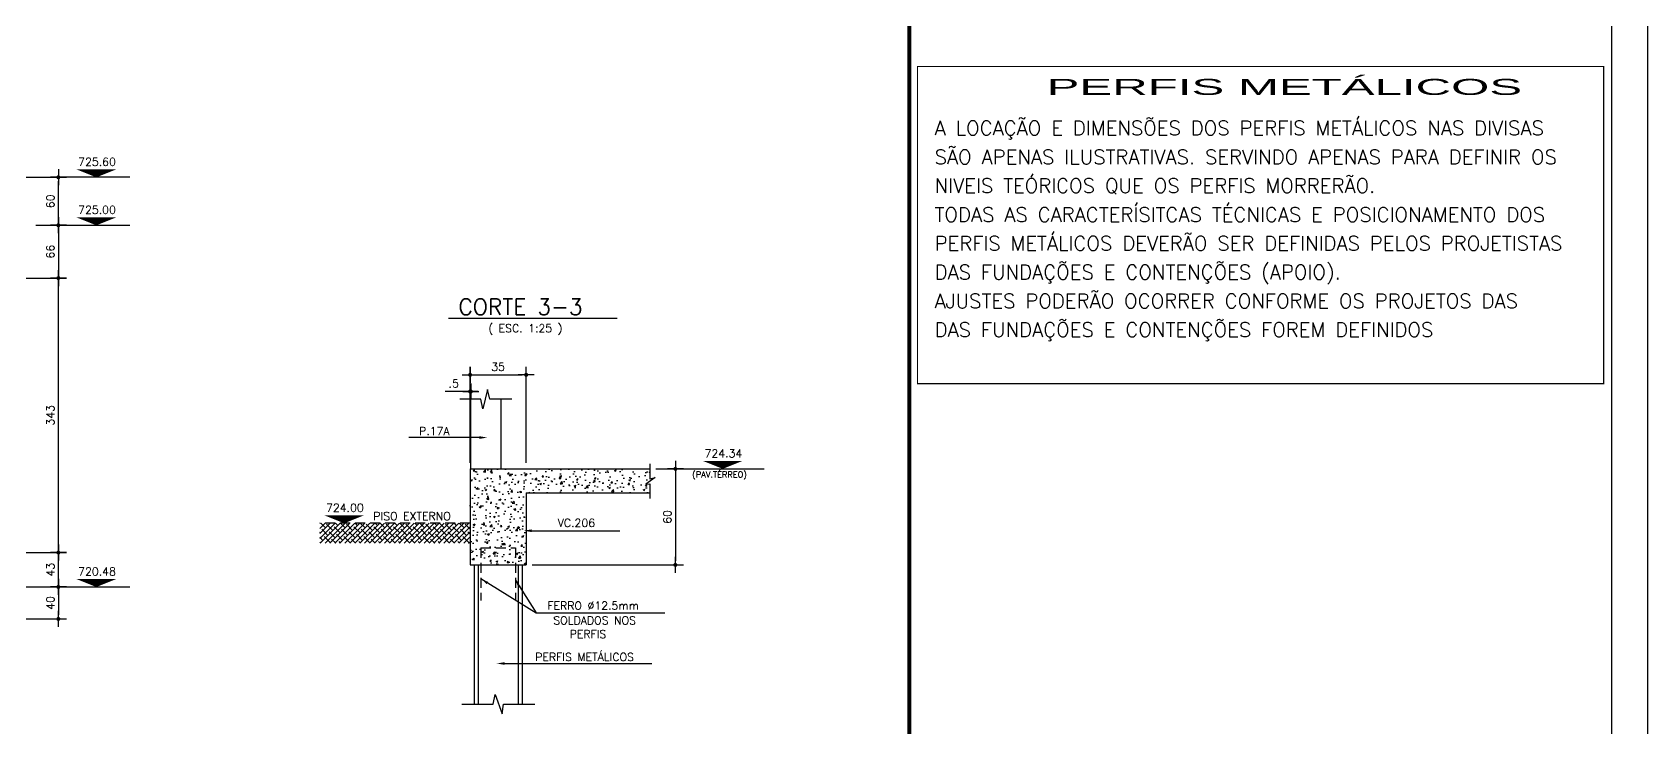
# Model space of a CAD drawing. Header units: inches. Extents: x 0 to 5940, y 0 to 4205.
# Drawn here: x 3921 to 5940, y 1539 to 2408 of the extents above; entities that cross this region are included whole.
import ezdxf
from ezdxf.enums import TextEntityAlignment as Align

# ---------------------------------------------------------------- set-up
doc = ezdxf.new("R2010")
doc.units = ezdxf.units.IN
doc.header["$LTSCALE"] = 50
doc.header["$MEASUREMENT"] = 0
doc.linetypes.add('HIDDEN', pattern=[0.375, 0.25, -0.125])
for name, color, linetype in [('COTA', 6, 'Continuous'), ('DETALHES', 2, 'Continuous'), ('FOLHA', 7, 'Continuous'), ('NIVEL', 3, 'Continuous'), ('TEXTO', 3, 'Continuous')]:
    doc.layers.add(name, color=color, linetype=linetype)
doc.styles.add('CONCRETO', font='arial.ttf')
doc.styles.add('ROMANS', font='romans.shx')
doc.dimstyles.new('COTA_25', dxfattribs={"dimscale": 5, "dimtxt": 2, "dimasz": 1, "dimexe": 2, "dimexo": 1.5, "dimgap": 1, "dimtad": 1, "dimlfac": 0.5, "dimzin": 12, "dimdsep": 46, "dimtxsty": 'ROMANS', "dimblk1": 'COTA', "dimblk2": 'COTA', "dimsah": 1, "dimcen": -4, "dimdle": 1.5, "dimclrd": 6, "dimclre": 6, "dimclrt": 3, "dimadec": 0, "dimazin": 0, "dimtfac": 1, "dimtofl": 0, "dimtmove": 0, "dimatfit": 3, "dimldrblk": 'COTA', "dimfxl": 1, "dimtolj": 1, "dimtzin": 12, "dimarcsym": 0})
doc.dimstyles.new('COTA_50', dxfattribs={"dimscale": 5, "dimtxt": 2, "dimasz": 1, "dimexe": 2, "dimexo": 1.5, "dimgap": 1, "dimtad": 1, "dimzin": 12, "dimdsep": 46, "dimtxsty": 'ROMANS', "dimblk1": 'COTA', "dimblk2": 'COTA', "dimsah": 1, "dimcen": -4, "dimdle": 1.5, "dimclrd": 6, "dimclre": 6, "dimclrt": 3, "dimadec": 0, "dimazin": 0, "dimtfac": 1, "dimtofl": 0, "dimtmove": 0, "dimatfit": 3, "dimldrblk": 'COTA', "dimfxl": 1, "dimtolj": 1, "dimtzin": 12, "dimarcsym": 0})

# ---------------------------------------------------------------- blocks, each defined once
blk = doc.blocks.new('COTA')
at = {"layer": 'COTA'}
for p, q in [((2, 0), (-2, 0)), ((0, -2), (0, 2))]:
    blk.add_line(p, q, dxfattribs=at)
at = {"layer": 'COTA', "const_width": 0.5}
blk.add_lwpolyline([(-0.25, 0, 1), (0.25, 0, 1)], format="xyb", close=True, dxfattribs=at)
blk = doc.blocks.new('*D38')
at = {"layer": 'COTA', "color": 6, "lineweight": -2, "transparency": 16777216}
for p, q in [((4700.8, 1862), (4735, 1862)), ((4725, 1857), (4725, 1747)), ((4546, 1742), (4735, 1742))]:
    blk.add_line(p, q, dxfattribs=at)
at = {"layer": 'Defpoints', "color": 0, "transparency": 16777216}
for p in [(4693.3, 1862), (4538.5, 1742), (4725, 1742)]:
    blk.add_point(p, dxfattribs=at)
at = {"layer": 'COTA', "color": 6, "lineweight": -2, "transparency": 16777216, "xscale": 5, "yscale": 5, "zscale": 5}
for p, rotation in [((4725, 1862), 90), ((4725, 1742), 270)]:
    blk.add_blockref('COTA', p, dxfattribs=dict(at, rotation=rotation))
at = {"layer": 'COTA', "color": 3, "transparency": 16777216, "insert": (4715, 1802), "char_height": 10, "attachment_point": 5, "rotation": 90, "style": 'ROMANS'}
blk.add_mtext('\\A1;60', dxfattribs=at)
blk = doc.blocks.new('*D39')
at = {"layer": 'COTA', "color": 6, "lineweight": -2, "transparency": 16777216}
for p, q in [((4468.5, 1869.5), (4468.5, 1989.5)), ((4473.5, 1979.5), (4533.5, 1979.5)), ((4538.5, 1869.5), (4538.5, 1989.5))]:
    blk.add_line(p, q, dxfattribs=at)
at = {"layer": 'Defpoints', "color": 0, "transparency": 16777216}
for p in [(4538.5, 1979.5), (4468.5, 1862), (4538.5, 1862)]:
    blk.add_point(p, dxfattribs=at)
at = {"layer": 'COTA', "color": 6, "lineweight": -2, "transparency": 16777216, "xscale": 5, "yscale": 5, "zscale": 5, "rotation": 180}
blk.add_blockref('COTA', (4468.5, 1979.5), dxfattribs=at)
at = {"layer": 'COTA', "color": 6, "lineweight": -2, "transparency": 16777216, "xscale": 5, "yscale": 5, "zscale": 5}
blk.add_blockref('COTA', (4538.5, 1979.5), dxfattribs=at)
at = {"layer": 'COTA', "color": 3, "transparency": 16777216, "insert": (4503.5, 1989.5), "char_height": 10, "attachment_point": 5, "style": 'ROMANS'}
blk.add_mtext('\\A1;35', dxfattribs=at)
blk = doc.blocks.new('*D40')
at = {"layer": 'COTA', "color": 6, "lineweight": -2, "transparency": 16777216}
for p, q in [((4463.5, 1958.8), (4437.5, 1958.8)), ((4468.5, 1956.7), (4468.5, 1968.8)), ((4469.5, 1956.7), (4469.5, 1968.8)), ((4474.5, 1958.8), (4479.5, 1958.8))]:
    blk.add_line(p, q, dxfattribs=at)
at = {"layer": 'Defpoints', "color": 0, "transparency": 16777216}
for p in [(4468.5, 1958.8), (4468.5, 1949.2), (4469.5, 1949.2)]:
    blk.add_point(p, dxfattribs=at)
at = {"layer": 'COTA', "color": 6, "lineweight": -2, "transparency": 16777216, "xscale": 5, "yscale": 5, "zscale": 5}
blk.add_blockref('COTA', (4468.5, 1958.8), dxfattribs=at)
at = {"layer": 'COTA', "color": 6, "lineweight": -2, "transparency": 16777216, "xscale": 5, "yscale": 5, "zscale": 5, "rotation": 180}
blk.add_blockref('COTA', (4469.5, 1958.8), dxfattribs=at)
at = {"layer": 'COTA', "color": 3, "transparency": 16777216, "insert": (4448, 1968.8), "char_height": 10, "attachment_point": 5, "style": 'ROMANS'}
blk.add_mtext('\\A1;.5', dxfattribs=at)
blk = doc.blocks.new('*D60')
at = {"layer": 'COTA', "color": 6, "lineweight": -2, "transparency": 16777216}
for p, q in [((3738, 2226.4), (3964, 2226.4)), ((3954, 2171.4), (3954, 2221.4)), ((3925.7, 2166.4), (3964, 2166.4))]:
    blk.add_line(p, q, dxfattribs=at)
at = {"layer": 'Defpoints', "color": 0, "transparency": 16777216}
for p in [(3730.5, 2226.4), (3954, 2226.4), (3918.2, 2166.4)]:
    blk.add_point(p, dxfattribs=at)
at = {"layer": 'COTA', "color": 6, "lineweight": -2, "transparency": 16777216, "xscale": 5, "yscale": 5, "zscale": 5}
for p, rotation in [((3954, 2226.4), 90), ((3954, 2166.4), 270)]:
    blk.add_blockref('COTA', p, dxfattribs=dict(at, rotation=rotation))
at = {"layer": 'COTA', "color": 3, "transparency": 16777216, "insert": (3944, 2196.4), "char_height": 10, "attachment_point": 5, "rotation": 90, "style": 'ROMANS'}
blk.add_mtext('\\A1;60', dxfattribs=at)
blk = doc.blocks.new('*D61')
at = {"layer": 'COTA', "color": 6, "lineweight": -2, "transparency": 16777216}
for p, q in [((3925.7, 2166.4), (3964, 2166.4)), ((3954, 2161.4), (3954, 2105.4)), ((3703, 2100.4), (3964, 2100.4))]:
    blk.add_line(p, q, dxfattribs=at)
at = {"layer": 'Defpoints', "color": 0, "transparency": 16777216}
for p in [(3918.2, 2166.4), (3695.5, 2100.4), (3954, 2100.4)]:
    blk.add_point(p, dxfattribs=at)
at = {"layer": 'COTA', "color": 6, "lineweight": -2, "transparency": 16777216, "xscale": 5, "yscale": 5, "zscale": 5}
for p, rotation in [((3954, 2166.4), 90), ((3954, 2100.4), 270)]:
    blk.add_blockref('COTA', p, dxfattribs=dict(at, rotation=rotation))
at = {"layer": 'COTA', "color": 3, "transparency": 16777216, "insert": (3944, 2133.4), "char_height": 10, "attachment_point": 5, "rotation": 90, "style": 'ROMANS'}
blk.add_mtext('\\A1;66', dxfattribs=at)
blk = doc.blocks.new('*D62')
at = {"layer": 'COTA', "color": 6, "lineweight": -2, "transparency": 16777216}
for p, q in [((3703, 1714.4), (3964, 1714.4)), ((3954, 1709.4), (3954, 1679.4)), ((3738, 1674.4), (3964, 1674.4))]:
    blk.add_line(p, q, dxfattribs=at)
at = {"layer": 'Defpoints', "color": 0, "transparency": 16777216}
for p in [(3695.5, 1714.4), (3730.5, 1674.4), (3954, 1674.4)]:
    blk.add_point(p, dxfattribs=at)
at = {"layer": 'COTA', "color": 6, "lineweight": -2, "transparency": 16777216, "xscale": 5, "yscale": 5, "zscale": 5}
for p, rotation in [((3954, 1714.4), 90), ((3954, 1674.4), 270)]:
    blk.add_blockref('COTA', p, dxfattribs=dict(at, rotation=rotation))
at = {"layer": 'COTA', "color": 3, "transparency": 16777216, "insert": (3944, 1694.4), "char_height": 10, "attachment_point": 5, "rotation": 90, "style": 'ROMANS'}
blk.add_mtext('\\A1;40', dxfattribs=at)
blk = doc.blocks.new('*D121')
at = {"layer": 'COTA', "color": 6, "lineweight": -2, "transparency": 16777216}
for p, q in [((3703, 1757.4), (3964, 1757.4)), ((3954, 1719.4), (3954, 1752.4)), ((3703, 1714.4), (3964, 1714.4))]:
    blk.add_line(p, q, dxfattribs=at)
at = {"layer": 'Defpoints', "color": 0, "transparency": 16777216}
for p in [(3695.5, 1757.4), (3954, 1757.4), (3695.5, 1714.4)]:
    blk.add_point(p, dxfattribs=at)
at = {"layer": 'COTA', "color": 6, "lineweight": -2, "transparency": 16777216, "xscale": 5, "yscale": 5, "zscale": 5}
for p, rotation in [((3954, 1757.4), 90), ((3954, 1714.4), 270)]:
    blk.add_blockref('COTA', p, dxfattribs=dict(at, rotation=rotation))
at = {"layer": 'COTA', "color": 3, "transparency": 16777216, "insert": (3944, 1735.9), "char_height": 10, "attachment_point": 5, "rotation": 90, "style": 'ROMANS'}
blk.add_mtext('\\A1;43', dxfattribs=at)
blk = doc.blocks.new('*D122')
at = {"layer": 'COTA', "color": 6, "lineweight": -2, "transparency": 16777216}
for p, q in [((3949.3, 2100.4), (3964, 2100.4)), ((3954, 1762.4), (3954, 2095.4)), ((3949.3, 1757.4), (3964, 1757.4))]:
    blk.add_line(p, q, dxfattribs=at)
at = {"layer": 'Defpoints', "color": 0, "transparency": 16777216}
for p in [(3941.8, 2100.4), (3954, 2100.4), (3941.8, 1757.4)]:
    blk.add_point(p, dxfattribs=at)
at = {"layer": 'COTA', "color": 6, "lineweight": -2, "transparency": 16777216, "xscale": 5, "yscale": 5, "zscale": 5}
for p, rotation in [((3954, 2100.4), 90), ((3954, 1757.4), 270)]:
    blk.add_blockref('COTA', p, dxfattribs=dict(at, rotation=rotation))
at = {"layer": 'COTA', "color": 3, "transparency": 16777216, "insert": (3944, 1928.9), "char_height": 10, "attachment_point": 5, "rotation": 90, "style": 'ROMANS'}
blk.add_mtext('\\A1;343', dxfattribs=at)

msp = doc.modelspace()

# ---------------------------------------------------------------- hatches: boundary and pattern name
at = {"layer": 'DETALHES'}
h = msp.add_hatch(dxfattribs=at)
h.set_pattern_fill('AR-CONC', color=8, scale=3, style=0)
h.set_pattern_definition([(50, (-2500.477, 5688.813), (21.517805, -1.882564), [2.25, -24.75]), (355, (-2500.477, 5688.813), (-4.16254, 22.565764), [1.8, -19.8]), (100.45144, (-2498.684, 5688.656), (17.355265, 20.6832), [1.912206, -21.034263]), (46.1842, (-2500.477, 5694.813), (32.01724, -4.96558), [3.375, -37.125]), (96.63564, (-2497.81, 5694.4), (28.03986, 29.22356), [2.86831, -31.55141]), (351.18416, (-2500.477, 5694.813), (28.03986, 29.22356), [2.7, -29.7]), (21, (-2497.477, 5693.313), (17.90721, -12.078567), [2.25, -24.75]), (326, (-2497.477, 5693.313), (7.29946, 21.7545), [1.8, -19.8]), (71.45144, (-2495.985, 5692.307), (25.20667, 9.675935), [1.912206, -21.034263]), (37.5, (-2500.477, 5688.813), (0.364796, 9.9868156), [0, -19.56, 0, -20.1, 0, -19.875]), (7.5, (-2500.477, 5688.813), (7.892086, 11.832351), [0, -11.46, 0, -19.11, 0, -7.575]), (327.5, (-2507.167, 5688.813), (16.014673, -0.676646), [0, -7.5, 0, -23.4, 0, -31.05]), (317.5, (-2510.167, 5688.813), (17.495585, 3.00315), [0, -9.75, 0, -15.54, 0, -22.05])])
h.paths.add_polyline_path([(4538.474, 1832.017), (4693.302, 1832.017), (4693.302, 1843.345), (4688.153, 1842.997), (4699.661, 1851.21), (4693.302, 1849.685), (4693.302, 1862.017), (4468.474, 1862.017), (4468.474, 1742.017), (4538.474, 1742.017)])
h = msp.add_hatch(dxfattribs=at)
h.set_pattern_fill('ANSI38', color=252, scale=35, style=0)
h.paths.add_polyline_path([(4468.474, 1794.017), (4280.785, 1794.017), (4280.785, 1769.065), (4468.474, 1769.065)])

# ---------------------------------------------------------------- linework, layer by layer
at = {"layer": 'COTA'}
for p, q in [((4043.112, 2226.351), (3964.025, 2226.351)), ((4043.112, 2166.351), (3964.025, 2166.351)), ((4734.966, 1862.017), (4835.845, 1862.017)), ((4043.112, 1714.351), (3964.025, 1714.351))]:
    msp.add_line(p, q, dxfattribs=at)
at = {"layer": 'DETALHES', "color": 8}
for p, q in [((4490.234, 1961.098), (4484.323, 1937.181)), ((4493.02, 1949.239), (4490.234, 1961.098)), ((4482.081, 1949.239), (4455.656, 1949.239)), ((4484.323, 1937.181), (4482.081, 1949.239)), ((4520.526, 1949.239), (4493.02, 1949.239)), ((4693.302, 1868.382), (4693.302, 1849.685)), ((4699.661, 1851.21), (4688.153, 1842.997)), ((4688.153, 1842.997), (4693.302, 1843.345)), ((4693.302, 1849.685), (4699.661, 1851.21)), ((4693.302, 1843.345), (4693.302, 1824.862)), ((4478.474, 1742.017), (4478.474, 1567.994)), ((4528.474, 1742.017), (4528.474, 1567.994)), ((4497.276, 1567.994), (4499.773, 1579.909)), ((4499.773, 1579.909), (4508.664, 1555.835)), ((4458.262, 1567.994), (4497.276, 1567.994)), ((4508.664, 1555.835), (4510.37, 1567.994)), ((4510.37, 1567.994), (4549.286, 1567.994))]:
    msp.add_line(p, q, dxfattribs=at)
at = {"layer": 'DETALHES'}
for p, q in [((4469.474, 1862.017), (4469.474, 1949.239)), ((4507.474, 1862.017), (4507.474, 1949.239)), ((4473.474, 1742.017), (4473.474, 1567.994)), ((4533.474, 1742.017), (4533.474, 1567.994))]:
    msp.add_line(p, q, dxfattribs=at)
at = {"layer": 'DETALHES', "color": 1}
for p, q in [((4468.474, 1862.017), (4693.302, 1862.017)), ((4468.474, 1862.017), (4468.474, 1742.017)), ((4538.474, 1832.017), (4538.474, 1742.017)), ((4538.474, 1832.017), (4693.302, 1832.017)), ((4468.474, 1742.017), (4538.474, 1742.017))]:
    msp.add_line(p, q, dxfattribs=at)
at = {"layer": 'DETALHES', "color": 1, "linetype": 'HIDDEN'}
msp.add_line((4468.474, 1794.017), (4280.785, 1794.017), dxfattribs=at)
at = {"layer": 'DETALHES', "color": 5, "linetype": 'HIDDEN'}
for p, q in [((4481.914, 1763.281), (4481.914, 1697.494)), ((4481.914, 1763.281), (4525.034, 1763.281)), ((4525.034, 1763.281), (4525.034, 1697.494))]:
    msp.add_line(p, q, dxfattribs=at)
at = {"layer": 'FOLHA', "color": 1}
msp.add_line((5895, 50), (5895, 4155), dxfattribs=at)
at = {"layer": 'FOLHA'}
msp.add_lwpolyline([(0, 4205), (0, 0), (5940, 0), (5940, 4205)], close=True, dxfattribs=at)
at = {"layer": 'FOLHA', "color": 252}
for points, const_width in [([(5017.5, 60), (5017.5, 4145)], 5), ([(5027.5, 2364.803), (5440.798, 2364.803), (5545.159, 2364.803), (5440.798, 2364.803), (5885, 2364.803), (5885, 1968.372), (5027.5, 1968.372), (5027.5, 2364.803)], 1.5)]:
    msp.add_lwpolyline(points, dxfattribs=dict(at, const_width=const_width))
at = {"layer": 'NIVEL', "color": 1}
for points in [[(4001.415, 2226.351, 0, 50, 0), (4001.415, 2236.351, 50, 50, 0)], [(4001.415, 2166.351, 0, 50, 0), (4001.415, 2176.351, 50, 50, 0)], [(4784.163, 1862.017, 0, 50, 0), (4784.163, 1872.017, 50, 50, 0)], [(4311.166, 1794.017, 0, 50, 0), (4311.166, 1804.017, 50, 50, 0)], [(4001.415, 1714.351, 0, 50, 0), (4001.415, 1724.351, 50, 50, 0)]]:
    msp.add_lwpolyline(points, format="xyseb", dxfattribs=at)
at = {"layer": 'TEXTO', "color": 1}
msp.add_line((4652.217, 2050.058), (4441.514, 2050.058), dxfattribs=at)
at = {"layer": 'TEXTO', "color": 8}
for p, q in [((4480.072, 1901.116), (4391.829, 1901.116)), ((4545.402, 1784.666), (4655.618, 1784.666)), ((4481.914, 1724.886), (4551.008, 1682.062)), ((4525.034, 1722.839), (4551.008, 1682.062)), ((4551.008, 1682.062), (4712.025, 1682.062)), ((4511.772, 1618.74), (4695.707, 1618.74))]:
    msp.add_line(p, q, dxfattribs=at)
for points in [[(4480.072, 1899.449), (4480.072, 1902.783), (4490.072, 1901.116)], [(4545.402, 1783), (4545.402, 1786.333), (4535.402, 1784.666)], [(4489.249, 1717.888), (4491.122, 1720.645), (4481.914, 1724.886)], [(4529.001, 1713.509), (4531.812, 1715.3), (4525.034, 1722.839)], [(4511.772, 1617.074), (4511.772, 1620.407), (4501.772, 1618.74)]]:
    msp.add_solid(points, dxfattribs=at)

# ---------------------------------------------------------------- texts
at = {"layer": 'COTA', "color": 4, "style": 'ROMANS'}
msp.add_text('(PAV.TÉRREO)', height=7.5, dxfattribs=at).set_placement((4745.944, 1851.217))
at = {"layer": 'FOLHA', "color": 10, "style": 'CONCRETO', "width": 2.2}
msp.add_text('PERFIS METÁLICOS', height=20, dxfattribs=at).set_placement((5188.88, 2329.368))
at = {"layer": 'FOLHA', "color": 12, "insert": (5048.878, 2296.865), "char_height": 18, "width": 851.1673, "attachment_point": 1, "line_spacing_factor": 1.2, "style": 'CONCRETO'}
msp.add_mtext('{\\Fromans.shx;A LOCAÇÃO E DIMENSÕES DOS PERFIS METÁLICOS NAS DIVISAS SÃO APENAS ILUSTRATIVAS. SERVINDO APENAS PARA DEFINIR OS NIVEIS TEÓRICOS QUE OS PERFIS MORRERÃO.\\PTODAS AS CARACTERÍSITCAS TÉCNICAS E POSICIONAMENTO DOS PERFIS METÁLICOS DEVERÃO SER DEFINIDAS PELOS PROJETISTAS DAS FUNDAÇÕES E CONTENÇÕES (APOIO).\\PAJUSTES PODERÃO OCORRER CONFORME OS PROJETOS DAS DAS FUNDAÇÕES E CONTENÇÕES FOREM DEFINIDOS}', dxfattribs=at)
at = {"layer": 'NIVEL', "color": 3, "style": 'ROMANS'}
for s, p in [('725.60', (4002.303, 2240.704)), ('725.00', (4002.303, 2180.704)), ('724.34', (4785.051, 1876.37)), ('724.00', (4312.054, 1808.37)), ('720.48', (4002.303, 1728.704))]:
    msp.add_text(s, height=10, dxfattribs=at).set_placement(p, align=Align.CENTER)
at = {"layer": 'TEXTO', "color": 1, "style": 'ROMANS'}
msp.add_text(' CORTE 3-3', height=20, dxfattribs=at).set_placement((4440.216, 2054.563))
at = {"layer": 'TEXTO', "color": 3, "style": 'ROMANS'}
for s, p in [('( ESC. 1:25 )', (4491.274, 2032.706)), ('P.17A', (4404.779, 1904.289)), ('PISO EXTERNO', (4347.52, 1797.903)), ('VC.206', (4577.94, 1789.473)), ('FERRO %%C12.5mm', (4565.045, 1686.059)), ('SOLDADOS NOS', (4572.472, 1667.607)), ('PERFIS', (4592.902, 1650.458)), ('PERFIS METÁLICOS', (4549.836, 1621.914))]:
    msp.add_text(s, height=10, dxfattribs=at).set_placement(p)

# ---------------------------------------------------------------- dimensions: what is measured, and where the dimension line sits
at = {"layer": 'COTA'}
for base, p1, p2, angle, dimstyle, picture, middle in [((3954.025, 2226.351), (3918.22, 2166.351), (3730.53, 2226.351), 90, 'COTA_50', '*D60', (3944.025, 2196.351)), ((3954.025, 2100.351), (3918.22, 2166.351), (3695.53, 2100.351), 90, 'COTA_50', '*D61', (3944.025, 2133.351)), ((3954.025, 2100.351), (3941.848, 1757.351), (3941.848, 2100.351), 90, 'COTA_50', '*D122', (3944.025, 1928.851)), ((4538.474, 1979.536), (4468.474, 1862.017), (4538.474, 1862.017), 180, 'COTA_25', '*D39', (4503.474, 1989.536)), ((4468.474, 1958.753), (4469.474, 1949.239), (4468.474, 1949.239), 180, 'COTA_25', '*D40', (4447.998, 1968.753)), ((4724.966, 1742.017), (4693.302, 1862.017), (4538.474, 1742.017), 90, 'COTA_25', '*D38', (4714.966, 1802.017)), ((3954.025, 1757.351), (3695.53, 1714.351), (3695.53, 1757.351), 90, 'COTA_50', '*D121', (3944.025, 1735.851)), ((3954.025, 1674.351), (3695.53, 1714.351), (3730.53, 1674.351), 90, 'COTA_50', '*D62', (3944.025, 1694.351))]:
    dim = msp.add_linear_dim(base=base, p1=p1, p2=p2, angle=angle, dimstyle=dimstyle, dxfattribs=at)
    dim.commit()
    dim.dimension.update_dxf_attribs({"geometry": picture, "text_midpoint": middle})

doc.saveas('drawing.dxf')
